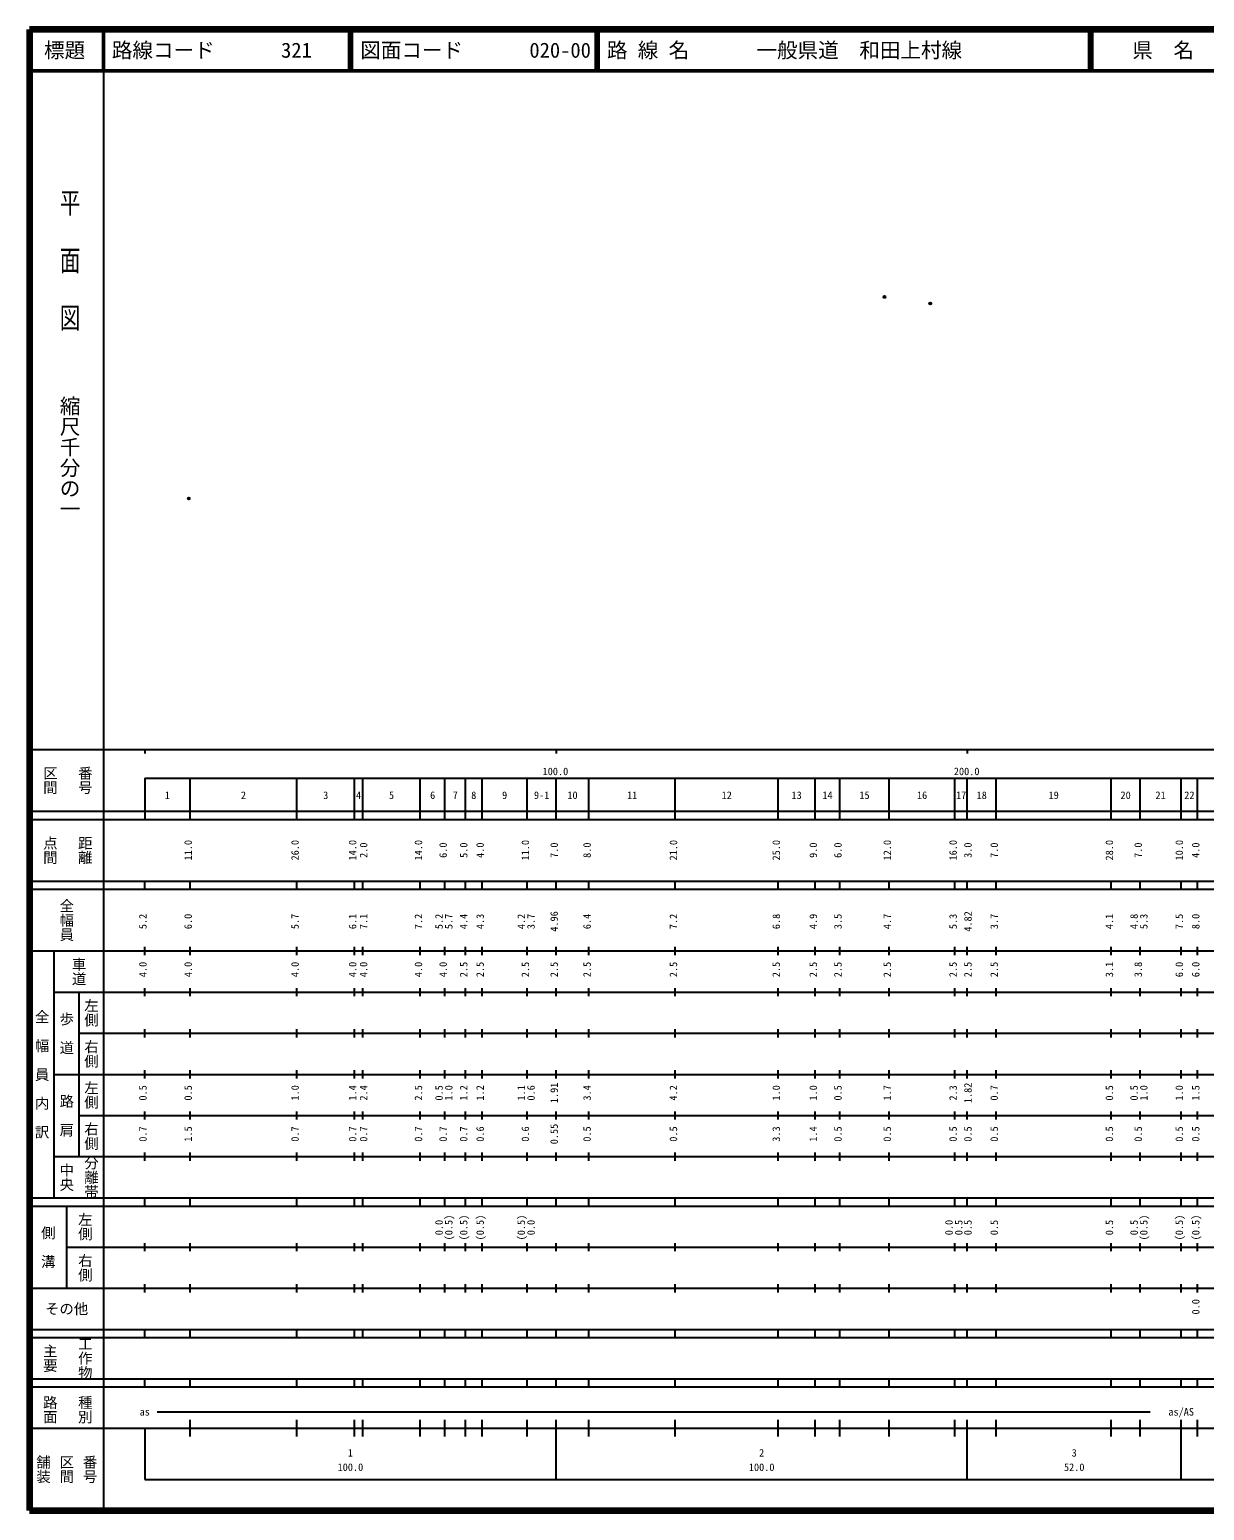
# Model space of a CAD drawing. Units: millimetres on the paper. Extents: x 40 to 680, y 20 to 380.
# Drawn here: x 40 to 325.6, y 20 to 380 of the extents above; entities that cross this region are included whole.
import ezdxf
from ezdxf.enums import TextEntityAlignment as Align

# ---------------------------------------------------------------- set-up
doc = ezdxf.new("R2010")
doc.units = ezdxf.units.MM
doc.header["$PDMODE"] = 32
doc.header["$PDSIZE"] = 0.5
doc.layers.add('M-OTRS', color=6, linetype='Continuous')
doc.layers.add('M-TTL-TXT', color=7, linetype='Continuous')
for name, color, linetype, lineweight in [('M-TTL', 2, 'Continuous', 140), ('M-TTL-BAND', 7, 'Continuous', 25), ('M-TTL-LINE', 7, 'Continuous', 50)]:
    doc.layers.add(name, color=color, linetype=linetype, lineweight=lineweight)
doc.styles.add('@ＭＳ ゴシック', font='')
doc.styles.add('ＭＳ ゴシック', font='')
doc.styles.get('@ＭＳ ゴシック').set_extended_font_data('@MS Gothic')
doc.styles.get('ＭＳ ゴシック').set_extended_font_data('MS Gothic')

msp = doc.modelspace()

# ---------------------------------------------------------------- linework, layer by layer
at = {"layer": 'M-OTRS'}
for p in [(247.857, 315.003), (259.004, 313.405), (78.724, 266.003)]:
    msp.add_point(p, dxfattribs=at)
at = {"layer": 'M-TTL'}
for p, q in [((40, 380), (40, 20)), ((680, 380), (40, 380)), ((40, 20), (680, 20))]:
    msp.add_line(p, q, dxfattribs=at)
at = {"layer": 'M-TTL-BAND'}
for p, q in [((58, 370), (58, 20)), ((40, 205), (579, 205)), ((68, 205), (68, 204)), ((168, 205), (168, 204)), ((268, 205), (268, 204)), ((68, 198), (579, 198)), ((68, 198), (68, 188)), ((79, 188), (79, 198)), ((105, 188), (105, 198)), ((119, 188), (119, 198)), ((121, 188), (121, 198)), ((135, 188), (135, 198)), ((141, 188), (141, 198)), ((146, 188), (146, 198)), ((150, 188), (150, 198)), ((161, 188), (161, 198)), ((168, 188), (168, 198)), ((176, 188), (176, 198)), ((197, 188), (197, 198)), ((222, 188), (222, 198)), ((231, 188), (231, 198)), ((237, 188), (237, 198)), ((249, 188), (249, 198)), ((265, 188), (265, 198)), ((268, 188), (268, 198)), ((275, 188), (275, 198)), ((303, 188), (303, 198)), ((310, 188), (310, 198)), ((320, 188), (320, 198)), ((324, 188), (324, 198)), ((40, 190), (579, 190)), ((40, 188), (579, 188)), ((40, 173), (579, 173)), ((68, 171), (68, 173)), ((79, 171), (79, 173)), ((105, 171), (105, 173)), ((119, 171), (119, 173)), ((121, 171), (121, 173)), ((135, 171), (135, 173)), ((141, 171), (141, 173)), ((146, 171), (146, 173)), ((150, 171), (150, 173)), ((161, 171), (161, 173)), ((168, 171), (168, 173)), ((176, 171), (176, 173)), ((197, 171), (197, 173)), ((222, 171), (222, 173)), ((231, 171), (231, 173)), ((237, 171), (237, 173)), ((249, 171), (249, 173)), ((265, 171), (265, 173)), ((268, 171), (268, 173)), ((275, 171), (275, 173)), ((303, 171), (303, 173)), ((310, 171), (310, 173)), ((320, 171), (320, 173)), ((324, 171), (324, 173)), ((40, 171), (579, 171)), ((40, 156), (579, 156)), ((46, 96), (46, 156)), ((68, 155), (68, 157)), ((79, 155), (79, 157)), ((105, 155), (105, 157)), ((119, 155), (119, 157)), ((121, 155), (121, 157)), ((135, 155), (135, 157)), ((141, 155), (141, 157)), ((146, 155), (146, 157)), ((150, 155), (150, 157)), ((161, 155), (161, 157)), ((168, 155), (168, 157)), ((176, 155), (176, 157)), ((197, 155), (197, 157)), ((222, 155), (222, 157)), ((231, 155), (231, 157)), ((237, 155), (237, 157)), ((249, 155), (249, 157)), ((265, 155), (265, 157)), ((268, 155), (268, 157)), ((275, 155), (275, 157)), ((303, 155), (303, 157)), ((310, 155), (310, 157)), ((320, 155), (320, 157)), ((324, 155), (324, 157)), ((46, 146), (579, 146)), ((52, 146), (52, 106)), ((68, 145), (68, 147)), ((79, 145), (79, 147)), ((105, 145), (105, 147)), ((119, 145), (119, 147)), ((121, 145), (121, 147)), ((135, 145), (135, 147)), ((141, 145), (141, 147)), ((146, 145), (146, 147)), ((150, 145), (150, 147)), ((161, 145), (161, 147)), ((168, 145), (168, 147)), ((176, 145), (176, 147)), ((197, 145), (197, 147)), ((222, 145), (222, 147)), ((231, 145), (231, 147)), ((237, 145), (237, 147)), ((249, 145), (249, 147)), ((265, 145), (265, 147)), ((268, 145), (268, 147)), ((275, 145), (275, 147)), ((303, 145), (303, 147)), ((310, 145), (310, 147)), ((320, 145), (320, 147)), ((324, 145), (324, 147)), ((68, 135), (68, 137)), ((79, 135), (79, 137)), ((105, 135), (105, 137)), ((119, 135), (119, 137)), ((121, 135), (121, 137)), ((135, 135), (135, 137)), ((141, 135), (141, 137)), ((146, 135), (146, 137)), ((150, 135), (150, 137)), ((161, 135), (161, 137)), ((168, 135), (168, 137)), ((176, 135), (176, 137)), ((197, 135), (197, 137)), ((222, 135), (222, 137)), ((231, 135), (231, 137)), ((237, 135), (237, 137)), ((249, 135), (249, 137)), ((265, 135), (265, 137)), ((268, 135), (268, 137)), ((275, 135), (275, 137)), ((303, 135), (303, 137)), ((310, 135), (310, 137)), ((320, 135), (320, 137)), ((324, 135), (324, 137)), ((52, 136), (579, 136)), ((46, 126), (579, 126)), ((68, 125), (68, 127)), ((79, 125), (79, 127)), ((105, 125), (105, 127)), ((119, 125), (119, 127)), ((121, 125), (121, 127)), ((135, 125), (135, 127)), ((141, 125), (141, 127)), ((146, 125), (146, 127)), ((150, 125), (150, 127)), ((161, 125), (161, 127)), ((168, 125), (168, 127)), ((176, 125), (176, 127)), ((197, 125), (197, 127)), ((222, 125), (222, 127)), ((231, 125), (231, 127)), ((237, 125), (237, 127)), ((249, 125), (249, 127)), ((265, 125), (265, 127)), ((268, 125), (268, 127)), ((275, 125), (275, 127)), ((303, 125), (303, 127)), ((310, 125), (310, 127)), ((320, 125), (320, 127)), ((324, 125), (324, 127)), ((52, 116), (579, 116)), ((68, 115), (68, 117)), ((79, 115), (79, 117)), ((105, 115), (105, 117)), ((119, 115), (119, 117)), ((121, 115), (121, 117)), ((135, 115), (135, 117)), ((141, 115), (141, 117)), ((146, 115), (146, 117)), ((150, 115), (150, 117)), ((161, 115), (161, 117)), ((168, 115), (168, 117)), ((176, 115), (176, 117)), ((197, 115), (197, 117)), ((222, 115), (222, 117)), ((231, 115), (231, 117)), ((237, 115), (237, 117)), ((249, 115), (249, 117)), ((265, 115), (265, 117)), ((268, 115), (268, 117)), ((275, 115), (275, 117)), ((303, 115), (303, 117)), ((310, 115), (310, 117)), ((320, 115), (320, 117)), ((324, 115), (324, 117)), ((46, 106), (579, 106)), ((68, 105), (68, 107)), ((79, 105), (79, 107)), ((105, 105), (105, 107)), ((119, 105), (119, 107)), ((121, 105), (121, 107)), ((135, 105), (135, 107)), ((141, 105), (141, 107)), ((146, 105), (146, 107)), ((150, 105), (150, 107)), ((161, 105), (161, 107)), ((168, 105), (168, 107)), ((176, 105), (176, 107)), ((197, 105), (197, 107)), ((222, 105), (222, 107)), ((231, 105), (231, 107)), ((237, 105), (237, 107)), ((249, 105), (249, 107)), ((265, 105), (265, 107)), ((268, 105), (268, 107)), ((275, 105), (275, 107)), ((303, 105), (303, 107)), ((310, 105), (310, 107)), ((320, 105), (320, 107)), ((324, 105), (324, 107)), ((40, 96), (579, 96)), ((40, 94), (579, 94)), ((49, 94), (49, 74)), ((68, 94), (68, 96)), ((79, 94), (79, 96)), ((105, 94), (105, 96)), ((119, 94), (119, 96)), ((121, 94), (121, 96)), ((135, 94), (135, 96)), ((141, 94), (141, 96)), ((146, 94), (146, 96)), ((150, 94), (150, 96)), ((161, 94), (161, 96)), ((168, 94), (168, 96)), ((176, 94), (176, 96)), ((197, 94), (197, 96)), ((222, 94), (222, 96)), ((231, 94), (231, 96)), ((237, 94), (237, 96)), ((249, 94), (249, 96)), ((265, 94), (265, 96)), ((268, 94), (268, 96)), ((275, 94), (275, 96)), ((303, 94), (303, 96)), ((310, 94), (310, 96)), ((320, 94), (320, 96)), ((324, 94), (324, 96)), ((49, 84), (579, 84)), ((68, 83), (68, 85)), ((79, 83), (79, 85)), ((105, 83), (105, 85)), ((119, 83), (119, 85)), ((121, 83), (121, 85)), ((135, 83), (135, 85)), ((141, 83), (141, 85)), ((146, 83), (146, 85)), ((150, 83), (150, 85)), ((161, 83), (161, 85)), ((168, 83), (168, 85)), ((176, 83), (176, 85)), ((197, 83), (197, 85)), ((222, 83), (222, 85)), ((231, 83), (231, 85)), ((237, 83), (237, 85)), ((249, 83), (249, 85)), ((265, 83), (265, 85)), ((268, 83), (268, 85)), ((275, 83), (275, 85)), ((303, 83), (303, 85)), ((310, 83), (310, 85)), ((320, 83), (320, 85)), ((324, 83), (324, 85)), ((40, 74), (579, 74)), ((68, 73), (68, 75)), ((79, 73), (79, 75)), ((105, 73), (105, 75)), ((119, 73), (119, 75)), ((121, 73), (121, 75)), ((135, 73), (135, 75)), ((141, 73), (141, 75)), ((146, 73), (146, 75)), ((150, 73), (150, 75)), ((161, 73), (161, 75)), ((168, 73), (168, 75)), ((176, 73), (176, 75)), ((197, 73), (197, 75)), ((222, 73), (222, 75)), ((231, 73), (231, 75)), ((237, 73), (237, 75)), ((249, 73), (249, 75)), ((265, 73), (265, 75)), ((268, 73), (268, 75)), ((275, 73), (275, 75)), ((303, 73), (303, 75)), ((310, 73), (310, 75)), ((320, 73), (320, 75)), ((324, 73), (324, 75)), ((40, 64), (579, 64)), ((40, 62), (579, 62)), ((68, 62), (68, 64)), ((79, 62), (79, 64)), ((105, 62), (105, 64)), ((119, 62), (119, 64)), ((121, 62), (121, 64)), ((135, 62), (135, 64)), ((141, 62), (141, 64)), ((146, 62), (146, 64)), ((150, 62), (150, 64)), ((161, 62), (161, 64)), ((168, 62), (168, 64)), ((176, 62), (176, 64)), ((197, 62), (197, 64)), ((222, 62), (222, 64)), ((231, 62), (231, 64)), ((237, 62), (237, 64)), ((249, 62), (249, 64)), ((265, 62), (265, 64)), ((268, 62), (268, 64)), ((275, 62), (275, 64)), ((303, 62), (303, 64)), ((310, 62), (310, 64)), ((320, 62), (320, 64)), ((324, 62), (324, 64)), ((40, 52), (579, 52)), ((68, 50), (68, 52)), ((79, 50), (79, 52)), ((105, 50), (105, 52)), ((119, 50), (119, 52)), ((121, 50), (121, 52)), ((135, 50), (135, 52)), ((141, 50), (141, 52)), ((146, 50), (146, 52)), ((150, 50), (150, 52)), ((161, 50), (161, 52)), ((168, 50), (168, 52)), ((176, 50), (176, 52)), ((197, 50), (197, 52)), ((222, 50), (222, 52)), ((231, 50), (231, 52)), ((237, 50), (237, 52)), ((249, 50), (249, 52)), ((265, 50), (265, 52)), ((268, 50), (268, 52)), ((275, 50), (275, 52)), ((303, 50), (303, 52)), ((310, 50), (310, 52)), ((320, 50), (320, 52)), ((324, 50), (324, 52)), ((40, 50), (579, 50)), ((71, 44), (312.5, 44)), ((40, 40), (579, 40)), ((68, 40), (68, 27.5)), ((79, 38), (79, 42)), ((105, 38), (105, 42)), ((119, 38), (119, 42)), ((121, 38), (121, 42)), ((135, 38), (135, 42)), ((141, 38), (141, 42)), ((146, 38), (146, 42)), ((150, 38), (150, 42)), ((161, 38), (161, 42)), ((168, 27.5), (168, 42)), ((176, 38), (176, 42)), ((197, 38), (197, 42)), ((222, 38), (222, 42)), ((231, 38), (231, 42)), ((237, 38), (237, 42)), ((249, 38), (249, 42)), ((265, 38), (265, 42)), ((268, 27.5), (268, 42)), ((275, 38), (275, 42)), ((303, 38), (303, 42)), ((310, 38), (310, 42)), ((320, 27.5), (320, 42)), ((324, 38), (324, 42)), ((68, 27.5), (579, 27.5))]:
    msp.add_line(p, q, dxfattribs=at)
at = {"layer": 'M-TTL-LINE'}
for p, q in [((58, 380), (58, 370)), ((117.75, 380), (117.75, 370)), ((118.25, 380), (118.25, 370)), ((177.75, 380), (177.75, 370)), ((178.25, 380), (178.25, 370)), ((297.75, 380), (297.75, 370)), ((298.25, 380), (298.25, 370)), ((40, 370), (680, 370))]:
    msp.add_line(p, q, dxfattribs=at)

# ---------------------------------------------------------------- texts
at = {"layer": 'M-TTL-BAND', "style": '@ＭＳ ゴシック', "width": 1.4}
msp.add_text('平  面  図', height=3.666, rotation=270, dxfattribs=at).set_placement((49.777, 306.475), align=Align.MIDDLE_RIGHT)
at = {"layer": 'M-TTL-BAND', "style": '@ＭＳ ゴシック'}
msp.add_text('縮尺千分の一', height=3.666, rotation=270, dxfattribs=at).set_placement((49.777, 261.03), align=Align.MIDDLE_RIGHT)
for s, p in [('区間', (45, 197.5)), ('番号', (53.5, 197.5)), ('点間', (45, 180.5)), ('距離', (53.5, 180.5)), ('全幅員', (49, 163.5)), ('車道', (52, 151)), ('左側', (55, 141)), ('全\u3000幅\u3000員\u3000内\u3000訳', (43, 126)), ('歩\u3000道', (49, 136)), ('右側', (55, 131)), ('左側', (55, 121)), ('路\u3000肩', (49, 116)), ('右側', (55, 111)), ('分離帯', (55, 101)), ('中央', (49, 101)), ('左側', (53.5, 89)), ('側\u3000溝', (44.5, 84)), ('右側', (53.5, 79)), ('工作物', (53.5, 57)), ('主要', (45, 57)), ('路面', (45, 44.5)), ('種別', (53.5, 44.5)), ('舗装', (43.333, 30)), ('区間', (49, 30)), ('番号', (54.667, 30))]:
    msp.add_text(s, height=2.566, rotation=270, dxfattribs=at).set_placement(p, align=Align.MIDDLE_CENTER)
at = {"layer": 'M-TTL-BAND', "style": 'ＭＳ ゴシック'}
for s, p in [('100.0', (167.844, 198.195)), ('200.0', (267.844, 198.195)), ('1', (73.5, 192.405)), ('2', (92, 192.405)), ('3', (112, 192.405)), ('4', (120, 192.405)), ('5', (128, 192.405)), ('6', (138, 192.405)), ('7', (143.5, 192.405)), ('8', (148, 192.405)), ('9', (155.5, 192.405)), ('9-1', (164.5, 192.405)), ('10', (172, 192.405)), ('11', (186.5, 192.405)), ('12', (209.5, 192.405)), ('13', (226.5, 192.405)), ('14', (234, 192.405)), ('15', (243, 192.405)), ('16', (257, 192.405)), ('17', (266.5, 192.405)), ('18', (271.5, 192.405)), ('19', (289, 192.405)), ('20', (306.5, 192.405)), ('21', (315, 192.405)), ('22', (322, 192.405)), ('as', (68, 42.5)), ('as/AS', (320, 42.5)), ('1', (118, 32.523)), ('2', (218, 32.523)), ('3', (294, 32.523)), ('100.0', (118, 29.033)), ('100.0', (218, 29.033)), ('52.0', (294, 29.033))]:
    msp.add_text(s, height=1.833, dxfattribs=at).set_placement(p, align=Align.BOTTOM_CENTER)
for s, p in [('11.0', (80, 180.5)), ('26.0', (106, 180.5)), ('14.0', (120, 180.5)), ('2.0', (122.665, 180.5)), ('14.0', (136, 180.5)), ('6.0', (142, 180.5)), ('5.0', (147, 180.5)), ('4.0', (151, 180.5)), ('11.0', (162, 180.5)), ('7.0', (169, 180.5)), ('8.0', (177, 180.5)), ('21.0', (198, 180.5)), ('25.0', (223, 180.5)), ('9.0', (232, 180.5)), ('6.0', (238, 180.5)), ('12.0', (250, 180.5)), ('16.0', (266, 180.5)), ('3.0', (269.608, 180.5)), ('7.0', (276, 180.5)), ('28.0', (304, 180.5)), ('7.0', (311, 180.5)), ('10.0', (321, 180.5)), ('4.0', (325, 180.5)), ('5.2', (69, 163.174)), ('6.0', (80, 163.174)), ('5.7', (106, 163.174)), ('6.1', (120, 163.174)), ('7.1', (122.665, 163.174)), ('7.2', (136, 163.174)), ('5.2', (141, 163.174)), ('5.7', (143.37, 163.174)), ('4.4', (147, 163.174)), ('4.3', (151, 163.174)), ('4.2', (161, 163.174)), ('3.7', (163.37, 163.174)), ('4.96', (169, 163.174)), ('6.4', (177, 163.174)), ('7.2', (198, 163.174)), ('6.8', (223, 163.174)), ('4.9', (232, 163.174)), ('3.5', (238, 163.174)), ('4.7', (250, 163.174)), ('5.3', (266, 163.174)), ('4.82', (269.608, 163.174)), ('3.7', (276, 163.174)), ('4.1', (304, 163.174)), ('4.8', (310, 163.174)), ('5.3', (312.37, 163.174)), ('7.5', (321, 163.174)), ('8.0', (325, 163.174)), ('4.0', (69, 151.5)), ('4.0', (80, 151.5)), ('4.0', (106, 151.5)), ('4.0', (120, 151.5)), ('4.0', (122.665, 151.5)), ('4.0', (136, 151.5)), ('4.0', (142, 151.5)), ('2.5', (147, 151.5)), ('2.5', (151, 151.5)), ('2.5', (162, 151.5)), ('2.5', (169, 151.5)), ('2.5', (177, 151.5)), ('2.5', (198, 151.5)), ('2.5', (223, 151.5)), ('2.5', (232, 151.5)), ('2.5', (238, 151.5)), ('2.5', (250, 151.5)), ('2.5', (266, 151.5)), ('2.5', (269.608, 151.5)), ('2.5', (276, 151.5)), ('3.1', (304, 151.5)), ('3.8', (311, 151.5)), ('6.0', (321, 151.5)), ('6.0', (325, 151.5)), ('0.5', (69, 121.5)), ('0.5', (80, 121.5)), ('1.0', (106, 121.5)), ('1.4', (120, 121.5)), ('2.4', (122.665, 121.5)), ('2.5', (136, 121.5)), ('0.5', (141, 121.5)), ('1.0', (143.37, 121.5)), ('1.2', (147, 121.5)), ('1.2', (151, 121.5)), ('1.1', (161, 121.5)), ('0.6', (163.37, 121.5)), ('1.91', (169, 121.5)), ('3.4', (177, 121.5)), ('4.2', (198, 121.5)), ('1.0', (223, 121.5)), ('1.0', (232, 121.5)), ('0.5', (238, 121.5)), ('1.7', (250, 121.5)), ('2.3', (266, 121.5)), ('1.82', (269.608, 121.5)), ('0.7', (276, 121.5)), ('0.5', (304, 121.5)), ('0.5', (310, 121.5)), ('1.0', (312.37, 121.5)), ('1.0', (321, 121.5)), ('1.5', (325, 121.5)), ('0.7', (69, 111.5)), ('1.5', (80, 111.5)), ('0.7', (106, 111.5)), ('0.7', (120, 111.5)), ('0.7', (122.665, 111.5)), ('0.7', (136, 111.5)), ('0.7', (142, 111.5)), ('0.7', (147, 111.5)), ('0.6', (151, 111.5)), ('0.6', (162, 111.5)), ('0.55', (169, 111.5)), ('0.5', (177, 111.5)), ('0.5', (198, 111.5)), ('3.3', (223, 111.5)), ('1.4', (232, 111.5)), ('0.5', (238, 111.5)), ('0.5', (250, 111.5)), ('0.5', (266, 111.5)), ('0.5', (269.608, 111.5)), ('0.5', (276, 111.5)), ('0.5', (304, 111.5)), ('0.5', (311, 111.5)), ('0.5', (321, 111.5)), ('0.5', (325, 111.5)), ('0.0', (141, 88.764)), ('(0.5)', (143.37, 88.764)), ('(0.5)', (147, 88.764)), ('(0.5)', (151, 88.764)), ('(0.5)', (161, 88.764)), ('0.0', (163.37, 88.764)), ('0.0', (265, 88.764)), ('0.5', (267.37, 88.764)), ('0.5', (269.608, 88.764)), ('0.5', (276, 88.764)), ('0.5', (304, 88.764)), ('0.5', (310, 88.764)), ('(0.5)', (312.37, 88.764)), ('(0.5)', (321, 88.764)), ('(0.5)', (325, 88.764)), ('0.0', (325, 69.5))]:
    msp.add_text(s, height=1.833, rotation=90, dxfattribs=at).set_placement(p, align=Align.BOTTOM_CENTER)
msp.add_text('その他', height=2.566, dxfattribs=at).set_placement((49, 69), align=Align.MIDDLE_CENTER)
at = {"layer": 'M-TTL-TXT', "style": 'ＭＳ ゴシック'}
for s, p in [('標題', (48.5, 375)), ('県\u3000名', (315.625, 375))]:
    msp.add_text(s, height=3.666, dxfattribs=at).set_placement(p, align=Align.MIDDLE_CENTER)
for s, p in [('路線コード', (60, 375)), ('321', (101.142, 375)), ('図面コード', (120.38, 375)), ('020-00', (161.521, 375)), ('路 線 名', (180.38, 375)), ('一般県道\u3000和田上村線', (216.734, 375))]:
    msp.add_text(s, height=3.666, dxfattribs=at).set_placement(p, align=Align.MIDDLE_LEFT)

doc.saveas('drawing.dxf')
